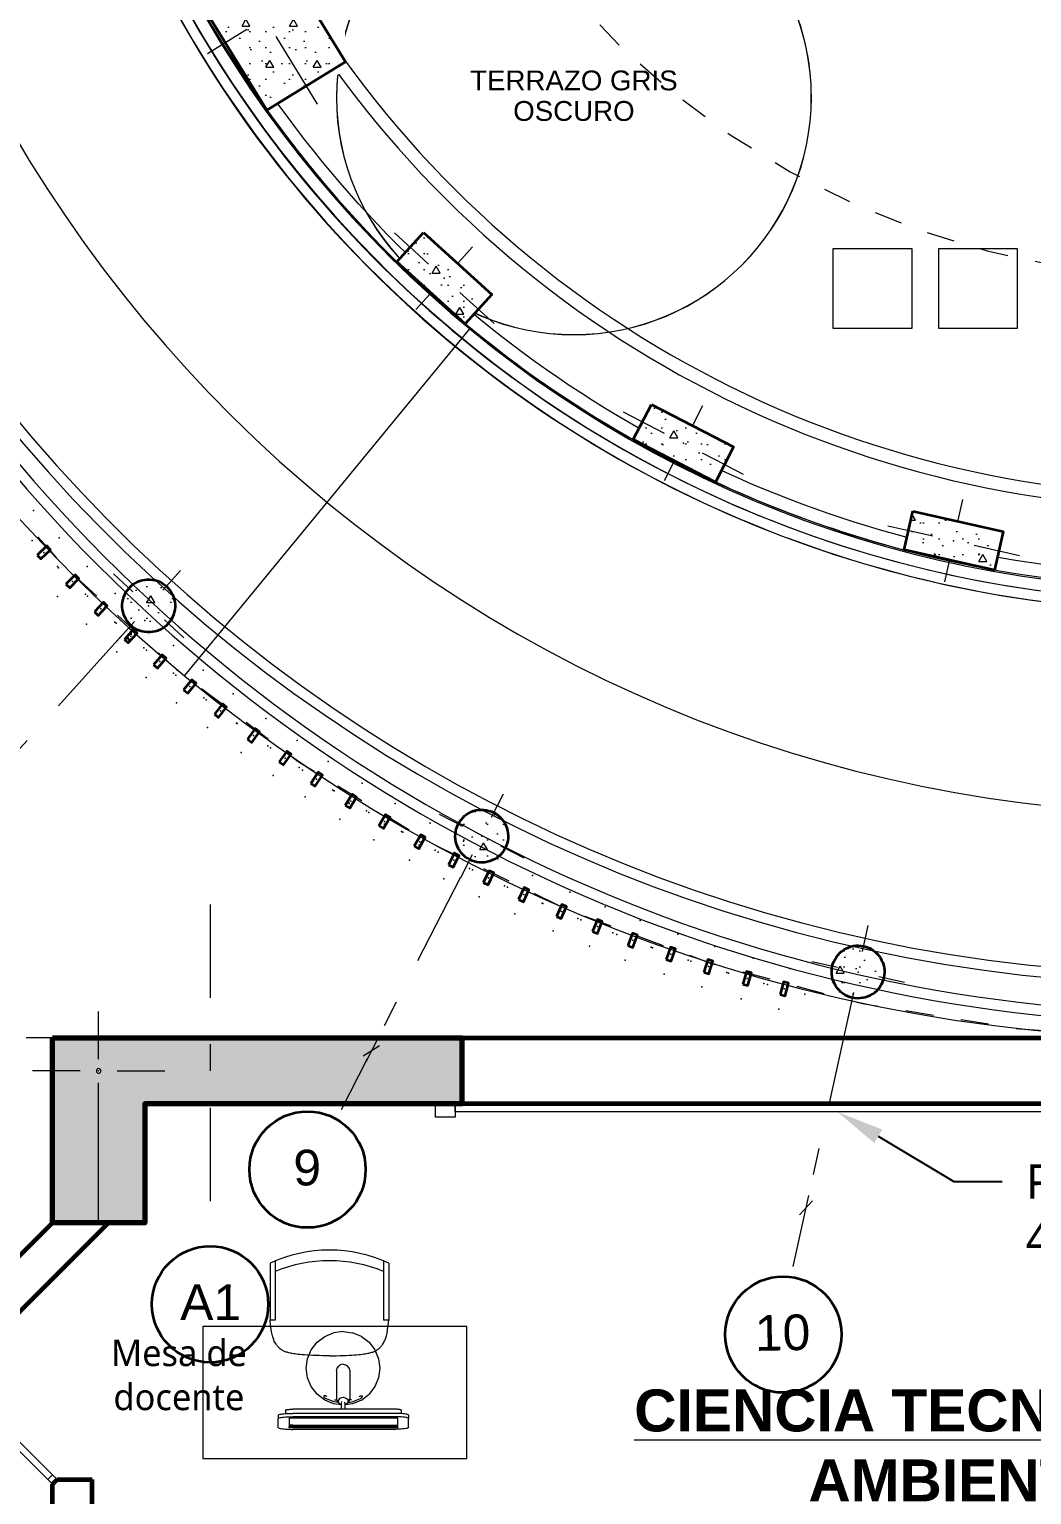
# Model space of a CAD drawing. Header units: metres. Extents: x 28 to 239, y -1 to 113.
# Drawn here: x 44.1 to 47.9, y 82.52 to 88.07 of the extents above; entities that cross this region are included whole.
import ezdxf
from ezdxf import colors
from ezdxf.entities.mleader import LeaderData, LeaderLine
from ezdxf.math import Vec2, Vec3

# ---------------------------------------------------------------- set-up
doc = ezdxf.new("R2010")
doc.units = ezdxf.units.M
doc.set_wipeout_variables(frame=1)
for name, pattern in [('Dashed', [0.211667, 0.105833, -0.105833]), ('DASHED2', [0.375, 0.25, -0.125]), ('Dot & Dashed', [0.670278, 0.352778, -0.176389, 0, -0.141111]), ('Wipeout_Contour', [1, 0, -1])]:
    doc.linetypes.add(name, pattern=pattern)
for name, color, linetype, lineweight, true_color in [('Annotation - Text_Pen_No__167', 7, 'Continuous', 13, 0x6a6a6a), ('Dimensioning - General_Pen_No__167', 7, 'Continuous', 13, 0x6a6a6a), ('Estructura – Carga_Pen_No__167', 7, 'Continuous', 13, 0x6a6a6a), ('Interior - Furniture _Pen_No__167', 7, 'Continuous', 13, 0x6a6a6a), ('RAMPA PROPUESTA 1 CERRAMIENTO_Pen_No__123', 7, 'Continuous', 0, 0xd8d8d8), ('RAMPA PROPUESTA 1 CERRAMIENTO_Pen_No__28', 7, 'Continuous', 35, 0xa80f02), ('RAMPA PROPUESTA 1 CERRAMIENTO_Pen_No__48', 7, 'Continuous', 25, 0xa80f02), ('Structural - Bearing_Pen_No__167', 7, 'Continuous', 13, 0x6a6a6a), ('Structural - Bearing_Pen_No__4', 7, 'Continuous', 20, 0x029e21), ('Structural - Bearing_Pen_No__87', 7, 'Continuous', 20, 0x6a6a6a)]:
    doc.layers.add(name, color=color, linetype=linetype, lineweight=lineweight, true_color=true_color)
for name, color, linetype, lineweight in [('COLUMNAS 50', 32, 'Continuous', 70), ('Drawing & Figure_Pen_No__122', 9, 'Continuous', 13), ('Drawing & Figure_Pen_No__7', 7, 'Continuous', 35), ('Equipamiento SR', 23, 'Continuous', 0), ('GRAFO01', 7, 'Continuous', 0), ('Interior - Stair & Railing_Pen_No__122', 9, 'Continuous', 13), ('letras sr', 7, 'Continuous', 5), ('MOBILIARIO_Pen_No__1', 7, 'Continuous', 13), ('Muros el', 144, 'Continuous', 60), ('Structural - Bearing_Pen_No__122', 9, 'Continuous', 13), ('Structural - Bearing_Pen_No__20', 1, 'Continuous', 0), ('Structural - Bearing_Pen_No__21', 7, 'Continuous', 35), ('Vanos', 140, 'Continuous', 5)]:
    doc.layers.add(name, color=color, linetype=linetype, lineweight=lineweight)
doc.layers.add('Structural - Bearing', color=7, linetype='Continuous')
doc.styles.add('Generales', font='trebuc.ttf', dxfattribs={"height": 0.1})
doc.styles.add('GENERATED_STYLE_1', font='arialbd.ttf')
doc.styles.add('Santa Rosa 1 50', font='trebuc.ttf')
pattern_1 = [(0, (21.2387, 92.2913), (0, 0.311769), [0.03, -0.15]), (0, (21.3287, 92.44717), (0, 0.311769), [0.03, -0.15]), (60, (21.2387, 92.2913), (-0.27, 0.1558846), [0.03, -0.15]), (60, (21.4187, 92.2913), (-0.27, 0.1558846), [0.03, -0.15]), (120, (21.2687, 92.2913), (0.27, 0.1558846), [0.03, -0.15]), (120, (21.4487, 92.2913), (0.27, 0.1558846), [0.03, -0.15]), (0, (21.23869, 92.32129), (0, 0.06), [0, -0.06, 0, -0.09]), (45, (21.26869, 92.32129), (-0.04242641, 0.04242641), [0, -0.045, 0, -0.075])]

# ---------------------------------------------------------------- blocks, each defined once
blk = doc.blocks.new('Picture 18')
at = {"layer": 'Equipamiento SR', "linetype": 'Continuous'}
for p, q in [((0.075, 0), (0, 0)), ((0, 0), (0, -0.05)), ((4.125, 0), (0.075, 0)), ((0.075, 0), (0.075, -0.03)), ((0.075, -0.05), (0.075, 0)), ((4.125, -0.03), (4.125, 0)), ((4.2, 0), (4.125, 0)), ((4.125, 0), (4.125, -0.05)), ((4.2, -0.05), (4.2, 0)), ((0, -0.05), (0.075, -0.05)), ((0.075, -0.03), (4.125, -0.03)), ((4.125, -0.05), (4.2, -0.05))]:
    blk.add_line(p, q, dxfattribs=at)
blk = doc.blocks.new('Columna tipo 3')
at = {"true_color": 0x939598}
h = blk.add_hatch(color=252, dxfattribs=at)
h.dxf.hatch_style = 1
h.paths.add_polyline_path([(-235.0847, 45.074), (-235.7847, 45.074), (-235.7847, 43.524), (-235.5347, 43.524), (-235.5347, 44.724), (-235.0847, 44.724)])
h.paths.add_polyline_path([(-235.6684, 44.899, -1), (-235.651, 44.899, -1)], flags=16)
at = {"layer": 'COLUMNAS 50', "linetype": 'Continuous'}
blk.add_lwpolyline([(-235.7847, 45.074), (-235.7847, 43.524), (-235.5347, 43.524), (-235.5347, 44.724), (-235.0847, 44.724), (-235.0847, 45.074)], close=True, dxfattribs=at)
at = {"layer": 'Structural - Bearing_Pen_No__20', "linetype": 'Continuous'}
for p, q in [((-235.6597, 44.969), (-235.6597, 45.149)), ((-235.7047, 44.899), (-235.8847, 44.899)), ((-235.0847, 44.899), (-235.6147, 44.899)), ((-235.6597, 44.829), (-235.6597, 44.649))]:
    blk.add_line(p, q, dxfattribs=at)
blk.add_circle((-235.6597, 44.899), 0.00871, dxfattribs=at)
blk.add_point((-235.6597, 44.899), dxfattribs=at)
blk = doc.blocks.new('A$C0C667B88')
at = {"layer": 'Equipamiento SR'}
for p, q in [((0.0404, 0.7453), (0.265, 0.7453)), ((0.0491, 0.7653), (0.1591, 0.7653)), ((0.135, 0.7655), (0.265, 0.7655)), ((0.16, 0.7655), (0.265, 0.7655)), ((0.265, 0.7655), (0.265, 0.7453)), ((0.0404, 0.3353), (0.265, 0.3353)), ((0.265, 0.3353), (0.265, 0.3155)), ((0.0491, 0.3153), (0.1591, 0.3153)), ((0.135, 0.3155), (0.265, 0.3155)), ((0.16, 0.3155), (0.265, 0.3155))]:
    blk.add_line(p, q, dxfattribs=at)
for points in [[(0.4, 0.5403), (0.3999, 0.5534), (0.3997, 0.5663), (0.3994, 0.579), (0.399, 0.5913), (0.3985, 0.6032), (0.398, 0.6144), (0.3974, 0.6249), (0.3967, 0.6346), (0.396, 0.6433), (0.3953, 0.6512), (0.3946, 0.6584), (0.3938, 0.6648), (0.393, 0.6706), (0.3922, 0.6759), (0.3914, 0.6808), (0.3905, 0.6853), (0.3896, 0.6895), (0.3887, 0.6935), (0.3877, 0.6973), (0.3867, 0.7008), (0.3857, 0.7041), (0.3845, 0.7073), (0.3834, 0.7102), (0.3821, 0.713), (0.3808, 0.7156), (0.3794, 0.718), (0.378, 0.7203), (0.3765, 0.7226), (0.3749, 0.7247), (0.3732, 0.7268), (0.3715, 0.7288), (0.3697, 0.7307), (0.3678, 0.7327), (0.3658, 0.7346), (0.3637, 0.7366), (0.3613, 0.7385), (0.3587, 0.7405), (0.3557, 0.7426), (0.3524, 0.7447), (0.3486, 0.7468), (0.3444, 0.749), (0.3392, 0.7513), (0.3326, 0.7536), (0.3244, 0.7559), (0.3139, 0.7583), (0.3008, 0.7607), (0.2846, 0.7631), (0.265, 0.7655)], [(0.4, 0.5403), (0.3999, 0.5272), (0.3997, 0.5142), (0.3994, 0.5015), (0.399, 0.4892), (0.3985, 0.4774), (0.398, 0.4661), (0.3974, 0.4556), (0.3967, 0.446), (0.396, 0.4372), (0.3953, 0.4293), (0.3946, 0.4222), (0.3938, 0.4158), (0.393, 0.4099), (0.3922, 0.4046), (0.3914, 0.3998), (0.3905, 0.3952), (0.3896, 0.391), (0.3887, 0.387), (0.3877, 0.3832), (0.3867, 0.3797), (0.3857, 0.3764), (0.3845, 0.3733), (0.3834, 0.3703), (0.3821, 0.3676), (0.3808, 0.365), (0.3794, 0.3625), (0.378, 0.3602), (0.3765, 0.358), (0.3749, 0.3558), (0.3732, 0.3538), (0.3715, 0.3518), (0.3697, 0.3498), (0.3678, 0.3478), (0.3658, 0.3459), (0.3637, 0.344), (0.3613, 0.342), (0.3587, 0.34), (0.3557, 0.338), (0.3524, 0.3359), (0.3486, 0.3337), (0.3444, 0.3315), (0.3392, 0.3293), (0.3326, 0.327), (0.3244, 0.3247), (0.3139, 0.3223), (0.3008, 0.32), (0.2846, 0.3177), (0.265, 0.3155)]]:
    blk.add_lwpolyline(points, dxfattribs=at)
for centre, start, end in [((0.5402, 0.5403), 155.3885, 204.6115), ((0.5802, 0.5403), 157.7008, 202.2992)]:
    blk.add_arc(centre, 0.5403, start, end, dxfattribs=at)
blk = doc.blocks.new('A$C3689293D')
at = {"layer": 'Equipamiento SR'}
for p, q in [((0.95, 0.7), (0.05, 0.7)), ((0.2211, 0.5829), (0.2212, 0.5836)), ((0.2211, 0.5829), (0.2211, 0.5485)), ((0.2212, 0.5836), (0.2224, 0.5845)), ((0.2224, 0.5845), (0.2246, 0.5854)), ((0.2246, 0.5854), (0.2278, 0.5862)), ((0.2278, 0.5862), (0.2318, 0.587)), ((0.2318, 0.587), (0.2367, 0.5877)), ((0.2367, 0.5877), (0.2423, 0.5883)), ((0.2423, 0.5883), (0.2485, 0.5888)), ((0.2485, 0.5888), (0.2553, 0.5892)), ((0.2553, 0.5892), (0.2624, 0.5895)), ((0.2622, 0.5845), (0.6732, 0.5845)), ((0.2622, 0.5845), (0.2622, 0.5783)), ((0.2622, 0.5783), (0.6732, 0.5783)), ((0.2622, 0.5783), (0.2622, 0.5769)), ((0.2622, 0.5769), (0.2624, 0.577)), ((0.2622, 0.5769), (0.2622, 0.5733)), ((0.2652, 0.5735), (0.2622, 0.5733)), ((0.2622, 0.5733), (0.2622, 0.5468)), ((0.2624, 0.5895), (0.2697, 0.5897)), ((0.2624, 0.577), (0.2697, 0.5771)), ((0.2687, 0.5736), (0.2652, 0.5735)), ((0.2723, 0.5737), (0.2687, 0.5736)), ((0.2697, 0.5897), (0.2756, 0.5897)), ((0.2697, 0.5771), (0.2756, 0.5771)), ((0.2759, 0.5737), (0.2723, 0.5737)), ((0.2756, 0.5897), (0.6598, 0.5897)), ((0.2756, 0.5771), (0.6598, 0.5771)), ((0.6595, 0.5737), (0.2759, 0.5737)), ((0.6595, 0.5737), (0.6631, 0.5737)), ((0.6657, 0.5897), (0.6598, 0.5897)), ((0.6657, 0.5771), (0.6598, 0.5771)), ((0.6631, 0.5737), (0.6667, 0.5736)), ((0.673, 0.5895), (0.6657, 0.5897)), ((0.673, 0.577), (0.6657, 0.5771)), ((0.6667, 0.5736), (0.6702, 0.5735)), ((0.6702, 0.5735), (0.6732, 0.5733)), ((0.6801, 0.5892), (0.673, 0.5895)), ((0.6732, 0.5769), (0.673, 0.577)), ((0.6732, 0.5845), (0.6732, 0.5783)), ((0.6732, 0.5769), (0.6732, 0.5783)), ((0.6732, 0.5733), (0.6732, 0.5769)), ((0.6732, 0.5468), (0.6732, 0.5733)), ((0.6868, 0.5888), (0.6801, 0.5892)), ((0.6931, 0.5883), (0.6868, 0.5888)), ((0.6987, 0.5877), (0.6931, 0.5883)), ((0.7036, 0.587), (0.6987, 0.5877)), ((0.7076, 0.5862), (0.7036, 0.587)), ((0.7108, 0.5854), (0.7076, 0.5862)), ((0.713, 0.5845), (0.7108, 0.5854)), ((0.7142, 0.5836), (0.713, 0.5845)), ((0.7143, 0.5829), (0.7142, 0.5836)), ((0.7143, 0.5829), (0.7143, 0.5485)), ((0.2211, 0.5359), (0.2211, 0.5485)), ((0.2211, 0.5485), (0.2212, 0.5478)), ((0.2211, 0.5359), (0.2212, 0.5352)), ((0.2212, 0.5478), (0.2224, 0.5469)), ((0.2212, 0.5352), (0.2224, 0.5343)), ((0.2224, 0.5469), (0.2246, 0.546)), ((0.2224, 0.5343), (0.2246, 0.5334)), ((0.2246, 0.546), (0.2278, 0.5451)), ((0.2246, 0.5334), (0.2278, 0.5326)), ((0.2278, 0.5451), (0.2318, 0.5443)), ((0.2278, 0.5326), (0.2318, 0.5318)), ((0.2318, 0.5443), (0.2367, 0.5436)), ((0.2318, 0.5318), (0.2367, 0.5311)), ((0.2367, 0.5436), (0.2423, 0.543)), ((0.2367, 0.5311), (0.2423, 0.5305)), ((0.2423, 0.543), (0.2485, 0.5425)), ((0.2423, 0.5305), (0.2485, 0.53)), ((0.2485, 0.5425), (0.2553, 0.5421)), ((0.2485, 0.53), (0.2553, 0.5296)), ((0.2485, 0.5171), (0.2485, 0.53)), ((0.2485, 0.53), (0.2485, 0.53)), ((0.2485, 0.5171), (0.2486, 0.5167)), ((0.2486, 0.5167), (0.2491, 0.5162)), ((0.2491, 0.5162), (0.2502, 0.5158)), ((0.2502, 0.5158), (0.2518, 0.5154)), ((0.2518, 0.5154), (0.2537, 0.515)), ((0.2537, 0.515), (0.2561, 0.5147)), ((0.2553, 0.5421), (0.2624, 0.5419)), ((0.2553, 0.5296), (0.2624, 0.5293)), ((0.2561, 0.5147), (0.2589, 0.5144)), ((0.2589, 0.5144), (0.2619, 0.5141)), ((0.2619, 0.5141), (0.2652, 0.5139)), ((0.2622, 0.5468), (0.6732, 0.5468)), ((0.2624, 0.5419), (0.2697, 0.5417)), ((0.2624, 0.5293), (0.2697, 0.5291)), ((0.2652, 0.5139), (0.2687, 0.5138)), ((0.2687, 0.5138), (0.2723, 0.5137)), ((0.2697, 0.5417), (0.2756, 0.5417)), ((0.2697, 0.5291), (0.2756, 0.5291)), ((0.2723, 0.5137), (0.2759, 0.5137)), ((0.2756, 0.5417), (0.6598, 0.5417)), ((0.2756, 0.5291), (0.6598, 0.5291)), ((0.2759, 0.5137), (0.4622, 0.5137)), ((0.4622, 0.4967), (0.4622, 0.5137)), ((0.4622, 0.5137), (0.4748, 0.5137)), ((0.4748, 0.5137), (0.6595, 0.5137)), ((0.4748, 0.5137), (0.4748, 0.4969)), ((0.6631, 0.5137), (0.6595, 0.5137)), ((0.6657, 0.5417), (0.6598, 0.5417)), ((0.6657, 0.5291), (0.6598, 0.5291)), ((0.6667, 0.5138), (0.6631, 0.5137)), ((0.673, 0.5419), (0.6657, 0.5417)), ((0.673, 0.5293), (0.6657, 0.5291)), ((0.6702, 0.5139), (0.6667, 0.5138)), ((0.6735, 0.5141), (0.6702, 0.5139)), ((0.6801, 0.5421), (0.673, 0.5419)), ((0.6801, 0.5296), (0.673, 0.5293)), ((0.6765, 0.5144), (0.6735, 0.5141)), ((0.6793, 0.5147), (0.6765, 0.5144)), ((0.6816, 0.515), (0.6793, 0.5147)), ((0.6868, 0.5425), (0.6801, 0.5421)), ((0.6868, 0.53), (0.6801, 0.5296)), ((0.6836, 0.5154), (0.6816, 0.515)), ((0.6852, 0.5158), (0.6836, 0.5154)), ((0.6862, 0.5162), (0.6852, 0.5158)), ((0.6868, 0.5167), (0.6862, 0.5162)), ((0.6931, 0.543), (0.6868, 0.5425)), ((0.6869, 0.53), (0.6868, 0.53)), ((0.6869, 0.5171), (0.6868, 0.5167)), ((0.6931, 0.5305), (0.6869, 0.53)), ((0.6869, 0.5171), (0.6869, 0.53)), ((0.6987, 0.5436), (0.6931, 0.543)), ((0.6987, 0.5311), (0.6931, 0.5305)), ((0.7036, 0.5443), (0.6987, 0.5436)), ((0.7036, 0.5318), (0.6987, 0.5311)), ((0.7076, 0.5451), (0.7036, 0.5443)), ((0.7076, 0.5326), (0.7036, 0.5318)), ((0.7108, 0.546), (0.7076, 0.5451)), ((0.7108, 0.5334), (0.7076, 0.5326)), ((0.713, 0.5469), (0.7108, 0.546)), ((0.713, 0.5343), (0.7108, 0.5334)), ((0.7142, 0.5478), (0.713, 0.5469)), ((0.7142, 0.5352), (0.713, 0.5343)), ((0.7143, 0.5485), (0.7142, 0.5478)), ((0.7143, 0.5359), (0.7142, 0.5352)), ((0.7143, 0.5359), (0.7143, 0.5485)), ((0.3487, 0.4281), (0.3708, 0.4569)), ((0.3996, 0.479), (0.3708, 0.4569)), ((0.3962, 0.4648), (0.3963, 0.4655)), ((0.3962, 0.4641), (0.3962, 0.4648)), ((0.3965, 0.4635), (0.3962, 0.4641)), ((0.3963, 0.4655), (0.3966, 0.4663)), ((0.3968, 0.4631), (0.3965, 0.4635)), ((0.3966, 0.4663), (0.397, 0.4672)), ((0.3973, 0.4627), (0.3968, 0.4631)), ((0.397, 0.4672), (0.3976, 0.468)), ((0.398, 0.4624), (0.3973, 0.4627)), ((0.3976, 0.468), (0.3983, 0.4689)), ((0.3988, 0.4623), (0.398, 0.4624)), ((0.3983, 0.4689), (0.3991, 0.4698)), ((0.3997, 0.4622), (0.3988, 0.4623)), ((0.3991, 0.4698), (0.4001, 0.4707)), ((0.3996, 0.479), (0.4332, 0.4929)), ((0.4007, 0.4623), (0.3997, 0.4622)), ((0.4001, 0.4707), (0.4011, 0.4716)), ((0.4017, 0.4625), (0.4007, 0.4623)), ((0.4011, 0.4716), (0.4022, 0.4724)), ((0.4029, 0.4628), (0.4017, 0.4625)), ((0.402, 0.472), (0.4032, 0.4729)), ((0.4022, 0.4724), (0.4034, 0.4732)), ((0.4041, 0.4632), (0.4029, 0.4628)), ((0.435, 0.4861), (0.4034, 0.4732)), ((0.4053, 0.4638), (0.4041, 0.4632)), ((0.4065, 0.4644), (0.4053, 0.4638)), ((0.4072, 0.4648), (0.4065, 0.4644)), ((0.4332, 0.4929), (0.4622, 0.4967)), ((0.4512, 0.4882), (0.435, 0.4861)), ((0.4373, 0.4774), (0.4441, 0.4783)), ((0.4437, 0.4776), (0.4431, 0.4729)), ((0.4431, 0.3651), (0.4431, 0.4729)), ((0.446, 0.482), (0.4437, 0.4776)), ((0.446, 0.482), (0.4517, 0.4888)), ((0.45, 0.4856), (0.4495, 0.4821)), ((0.4495, 0.4821), (0.4504, 0.4786)), ((0.45, 0.4856), (0.4517, 0.4888)), ((0.4525, 0.4754), (0.4504, 0.4786)), ((0.4517, 0.4888), (0.4546, 0.4917)), ((0.4556, 0.4727), (0.4525, 0.4754)), ((0.4584, 0.494), (0.4546, 0.4917)), ((0.4597, 0.4707), (0.4556, 0.4727)), ((0.4584, 0.494), (0.4622, 0.4952)), ((0.4643, 0.4695), (0.4597, 0.4707)), ((0.4622, 0.4952), (0.4622, 0.4967)), ((0.4622, 0.4905), (0.4622, 0.4952)), ((0.4629, 0.4888), (0.4623, 0.4869)), ((0.4625, 0.4881), (0.4623, 0.4869)), ((0.4629, 0.4889), (0.4625, 0.4881)), ((0.4643, 0.4695), (0.4693, 0.4692)), ((0.4693, 0.4692), (0.4742, 0.4698)), ((0.4747, 0.4873), (0.474, 0.4851)), ((0.474, 0.4851), (0.4745, 0.4861)), ((0.4742, 0.4698), (0.4787, 0.4712)), ((0.4745, 0.4861), (0.4747, 0.4873)), ((0.4748, 0.4969), (0.4748, 0.4952)), ((0.4748, 0.4969), (0.5052, 0.4929)), ((0.4774, 0.4945), (0.4748, 0.4952)), ((0.4748, 0.4952), (0.4748, 0.4898)), ((0.4814, 0.4925), (0.4774, 0.4945)), ((0.4787, 0.4712), (0.4825, 0.4735)), ((0.4846, 0.4898), (0.4814, 0.4925)), ((0.4825, 0.4735), (0.4853, 0.4763)), ((0.4867, 0.4866), (0.4846, 0.4898)), ((0.4846, 0.4898), (0.49, 0.4832)), ((0.4853, 0.4763), (0.487, 0.4796)), ((0.4857, 0.4884), (0.5033, 0.4861)), ((0.4875, 0.4831), (0.4867, 0.4866)), ((0.487, 0.4796), (0.4875, 0.4831)), ((0.4928, 0.479), (0.49, 0.4832)), ((0.4939, 0.4743), (0.4928, 0.479)), ((0.501, 0.4774), (0.4929, 0.4784)), ((0.4939, 0.3666), (0.4939, 0.4743)), ((0.5033, 0.4861), (0.535, 0.4732)), ((0.5052, 0.4929), (0.5387, 0.479)), ((0.5311, 0.4648), (0.5318, 0.4644)), ((0.5318, 0.4644), (0.5331, 0.4638)), ((0.5331, 0.4638), (0.5343, 0.4632)), ((0.5343, 0.4632), (0.5355, 0.4628)), ((0.5362, 0.4724), (0.535, 0.4732)), ((0.5355, 0.4628), (0.5366, 0.4625)), ((0.5373, 0.4716), (0.5362, 0.4724)), ((0.5366, 0.4625), (0.5377, 0.4623)), ((0.5383, 0.4707), (0.5373, 0.4716)), ((0.5377, 0.4623), (0.5387, 0.4622)), ((0.5393, 0.4698), (0.5383, 0.4707)), ((0.5387, 0.479), (0.5675, 0.4569)), ((0.5387, 0.4622), (0.5396, 0.4623)), ((0.5401, 0.4689), (0.5393, 0.4698)), ((0.5396, 0.4623), (0.5404, 0.4624)), ((0.5408, 0.468), (0.5401, 0.4689)), ((0.5404, 0.4624), (0.541, 0.4627)), ((0.5414, 0.4672), (0.5408, 0.468)), ((0.541, 0.4627), (0.5415, 0.4631)), ((0.5418, 0.4663), (0.5414, 0.4672)), ((0.5415, 0.4631), (0.5419, 0.4635)), ((0.5421, 0.4655), (0.5418, 0.4663)), ((0.5419, 0.4635), (0.5421, 0.4641)), ((0.5422, 0.4648), (0.5421, 0.4655)), ((0.5421, 0.4641), (0.5422, 0.4648)), ((0.5675, 0.4569), (0.5896, 0.4281)), ((0.3301, 0.3586), (0.3348, 0.3946)), ((0.3348, 0.3946), (0.3487, 0.4281)), ((0.5896, 0.4281), (0.6035, 0.3946)), ((0.6035, 0.3946), (0.6083, 0.3586)), ((0.3348, 0.3226), (0.3301, 0.3586)), ((0.4431, 0.3651), (0.4443, 0.3605)), ((0.447, 0.3563), (0.4443, 0.3605)), ((0.447, 0.3563), (0.4525, 0.3497)), ((0.4556, 0.347), (0.4525, 0.3497)), ((0.4597, 0.345), (0.4556, 0.347)), ((0.4643, 0.3438), (0.4597, 0.345)), ((0.4693, 0.3435), (0.4643, 0.3438)), ((0.4693, 0.3435), (0.4742, 0.344)), ((0.4742, 0.344), (0.4787, 0.3455)), ((0.4787, 0.3455), (0.4825, 0.3478)), ((0.4825, 0.3478), (0.4853, 0.3506)), ((0.491, 0.3575), (0.4853, 0.3506)), ((0.4933, 0.3619), (0.491, 0.3575)), ((0.4939, 0.3666), (0.4933, 0.3619)), ((0.6083, 0.3586), (0.6035, 0.3226)), ((0.3487, 0.289), (0.3348, 0.3226)), ((0.3708, 0.2602), (0.3487, 0.289)), ((0.5896, 0.289), (0.5675, 0.2602)), ((0.6035, 0.3226), (0.5896, 0.289)), ((0.3996, 0.2381), (0.3708, 0.2602)), ((0.3996, 0.2381), (0.4332, 0.2242)), ((0.4692, 0.2195), (0.4332, 0.2242)), ((0.4692, 0.2195), (0.5052, 0.2242)), ((0.5387, 0.2381), (0.5052, 0.2242)), ((0.5675, 0.2602), (0.5387, 0.2381))]:
    blk.add_line(p, q, dxfattribs=at)
blk.add_lwpolyline([(1, 0.7), (0, 0.7), (0, 0.2), (1, 0.2), (1, 0.7)], dxfattribs=at)
blk = doc.blocks.new('Curved Ramp 23[46]', base_point=(27.2823, -2.0105))
at = {"layer": 'Interior - Furniture _Pen_No__167', "color": 251, "linetype": 'Continuous', "lineweight": 13, "true_color": 0x6a6a6a}
blk.add_line((24.5318, -5.3547), (23.4519, -6.6677), dxfattribs=at)
for radius, start, end in [(6.03, 90.82856, 269.99957), (5.18, 90.8286, 269.9996), (4.33, 90.8286, 269.9996)]:
    blk.add_arc((27.2823, -2.0105), radius, start, end, dxfattribs=at)

msp = doc.modelspace()

# ---------------------------------------------------------------- hatches: boundary and pattern name
at = {"layer": 'RAMPA PROPUESTA 1 CERRAMIENTO_Pen_No__48', "linetype": 'Continuous', "lineweight": 25, "true_color": 0xa80f02}
h = msp.add_hatch(dxfattribs=at)
h.set_pattern_fill('STRUCTURAL_CONCRETE', color=14, style=0, pattern_type=2)
h.set_pattern_definition(pattern_1)
h.paths.add_polyline_path([(44.3499, 85.8652), (44.3644, 85.8515), (44.3987, 85.888), (44.3841, 85.9016)])
h = msp.add_hatch(dxfattribs=at)
h.set_pattern_fill('STRUCTURAL_CONCRETE', color=14, style=0, pattern_type=2)
h.set_pattern_definition(pattern_1)
h.paths.add_polyline_path([(44.4634, 85.7607), (44.4783, 85.7474), (44.5116, 85.7847), (44.4967, 85.7981)])
h = msp.add_hatch(dxfattribs=at)
h.set_pattern_fill('STRUCTURAL_CONCRETE', color=14, style=0, pattern_type=2)
h.set_pattern_definition(pattern_1)
h.paths.add_polyline_path([(44.6877, 85.5692), (44.7033, 85.5567), (44.7347, 85.5955), (44.7192, 85.6081)])
h = msp.add_hatch(dxfattribs=at)
h.set_pattern_fill('STRUCTURAL_CONCRETE', color=14, style=0, pattern_type=2)
h.set_pattern_definition(pattern_1)
h.paths.add_polyline_path([(45.05, 85.2967), (45.0664, 85.2853), (45.0949, 85.3264), (45.0784, 85.3378)])
h = msp.add_hatch(dxfattribs=at)
h.set_pattern_fill('STRUCTURAL_CONCRETE', color=14, style=0, pattern_type=2)
h.set_pattern_definition(pattern_1)
h.paths.add_polyline_path([(45.2995, 85.1321), (45.3165, 85.1216), (45.3429, 85.164), (45.3259, 85.1746)])
h = msp.add_hatch(dxfattribs=at)
h.set_pattern_fill('STRUCTURAL_CONCRETE', color=14, style=0, pattern_type=2)
h.set_pattern_definition(pattern_1)
h.paths.add_polyline_path([(45.4275, 85.0543), (45.4448, 85.0442), (45.4701, 85.0873), (45.4528, 85.0974)])
h = msp.add_hatch(dxfattribs=at)
h.set_pattern_fill('STRUCTURAL_CONCRETE', color=14, style=0, pattern_type=2)
h.set_pattern_definition(pattern_1)
h.paths.add_polyline_path([(45.5613, 84.9775), (45.5788, 84.9678), (45.603, 85.0115), (45.5856, 85.0212)])
h = msp.add_hatch(dxfattribs=at)
h.set_pattern_fill('STRUCTURAL_CONCRETE', color=14, style=0, pattern_type=2)
h.set_pattern_definition(pattern_1)
h.paths.add_polyline_path([(46.5155, 84.5489), (46.5344, 84.5423), (46.5508, 84.5896), (46.5319, 84.5961)])
h = msp.add_hatch(dxfattribs=at)
h.set_pattern_fill('STRUCTURAL_CONCRETE', color=14, style=0, pattern_type=2)
h.set_pattern_definition(pattern_1)
h.paths.add_polyline_path([(46.805, 84.4559), (46.8242, 84.4503), (46.8382, 84.4983), (46.819, 84.5039)])
at = {"layer": 'Structural - Bearing_Pen_No__122', "linetype": 'Continuous', "lineweight": 13}
h = msp.add_hatch(dxfattribs=at)
h.set_pattern_fill('STRUCTURAL_CONCRETE', color=9, style=0, pattern_type=2)
h.set_pattern_definition(pattern_1)
h.paths.add_polyline_path([(44.4811, 85.9547, 0.414214), (44.4884, 85.8135, 0.414214), (44.6296, 85.8207, 0.414214), (44.6224, 85.9619, 0.414214)])
h = msp.add_hatch(dxfattribs=at)
h.set_pattern_fill('STRUCTURAL_CONCRETE', color=9, style=0, pattern_type=2)
h.set_pattern_definition(pattern_1)
h.paths.add_polyline_path([(45.7275, 85.0616, 0.414214), (45.7708, 84.927, 0.414214), (45.9054, 84.9703, 0.414214), (45.8621, 85.1049, 0.414214)])
h = msp.add_hatch(dxfattribs=at)
h.set_pattern_fill('STRUCTURAL_CONCRETE', color=9, style=0, pattern_type=2)
h.set_pattern_definition(pattern_1)
h.paths.add_polyline_path([(47.144, 84.5231, 0.414214), (47.2201, 84.4039, 0.414214), (47.3393, 84.48, 0.414214), (47.2632, 84.5992, 0.414214)])

# ---------------------------------------------------------------- linework, layer by layer
at = {"layer": 'Dimensioning - General_Pen_No__167', "color": 251, "linetype": 'Continuous', "lineweight": 13, "true_color": 0x6a6a6a}
for p, q in [((45.4289, 84.2222), (45.3682, 84.1831)), ((45.42, 84.2443), (45.3771, 84.161)), ((47.0684, 83.6357), (47.0196, 83.5825)), ((47.0541, 83.6548), (47.0339, 83.5633))]:
    msp.add_line(p, q, dxfattribs=at)
at = {"layer": 'Drawing & Figure_Pen_No__122', "color": 9, "linetype": 'Dot & Dashed', "lineweight": 13}
for p, q in [((44.4503, 85.7714), (43.7897, 85.0392)), ((45.735, 84.8575), (45.2843, 83.9803)), ((44.788, 84.757), (44.788, 83.5038)), ((47.2079, 84.3494), (46.9947, 83.3866))]:
    msp.add_line(p, q, dxfattribs=at)
at = {"layer": 'Drawing & Figure_Pen_No__7', "color": 7, "linetype": 'Continuous', "lineweight": 35}
for centre in [(45.1569, 83.7537), (44.788, 83.2438), (46.9583, 83.1291)]:
    msp.add_circle(centre, 0.22, dxfattribs=at)
at = {"layer": 'Estructura – Carga_Pen_No__167', "color": 251, "linetype": 'Continuous', "lineweight": 13, "true_color": 0x6a6a6a}
msp.add_lwpolyline([(47.0645, 87.8134, 1), (45.2667, 87.8134, 1)], format="xyb", close=True, dxfattribs=at)
msp.add_lwpolyline([(46.0242, 88.7014, 0.368677), (45.2664, 87.8134, 1), (47.0648, 87.8134, 0.225365), (46.7339, 88.5103)], format="xyb", dxfattribs=at)
for points in [[(47.4458, 86.9394), (47.4458, 87.2394), (47.1458, 87.2394), (47.1458, 86.9394)], [(47.1458, 87.2394), (47.1458, 86.9394), (47.4458, 86.9394), (47.4458, 87.2394)], [(47.5458, 87.2394), (47.5458, 86.9394), (47.8458, 86.9394), (47.8458, 87.2394)], [(47.5458, 86.9394), (47.8458, 86.9394), (47.8458, 87.2394), (47.5458, 87.2394)]]:
    msp.add_lwpolyline(points, close=True, dxfattribs=at)
at = {"layer": 'GRAFO01', "color": 251, "linetype": 'DASHED2', "lineweight": 9, "ltscale": 0.4}
msp.add_line((44.191, 84.252), (42.991, 84.252), dxfattribs=at)
at = {"layer": 'Interior - Stair & Railing_Pen_No__122', "color": 9, "linetype": 'Continuous', "lineweight": 13}
for centre, radius, start, end in [((48.5187, 90.285), 5.8315, 90.12888, 269.40029), ((48.5187, 90.285), 5.8315, 90.12888, 269.40029), ((48.5187, 90.285), 5.8315, 90.12888, 269.40029), ((48.5187, 90.285), 5.8315, 90.12888, 269.40029), ((48.5187, 90.285), 5.7915, 90.0061, 269.52272), ((48.5187, 90.285), 5.7915, 90.0061, 269.52272), ((48.5187, 90.285), 5.7915, 90.0061, 269.52272), ((48.5187, 90.285), 5.7915, 90.0061, 269.52272), ((48.5211, 90.2811), 4.4153, 90.2012, 269.1751), ((48.5211, 90.2811), 4.4153, 90.2012, 269.1751), ((48.5211, 90.2811), 4.4153, 90.2012, 269.1751), ((48.5211, 90.2811), 4.4153, 90.2012, 269.1751), ((48.5211, 90.2811), 4.3753, 90.0395, 269.3377), ((48.5211, 90.2811), 4.3753, 90.0395, 269.3377), ((48.5211, 90.2811), 4.3753, 90.0395, 269.3377), ((48.5211, 90.2811), 4.3753, 90.0395, 269.3377), ((48.5187, 90.2808), 4.415, 174.3074, 269.2071), ((48.5187, 90.2808), 4.415, 174.3074, 269.2071), ((48.5187, 90.2808), 4.415, 174.3074, 269.2071), ((48.5187, 90.2808), 4.415, 174.3074, 269.2071), ((48.5187, 90.2808), 4.375, 174.0128, 269.369), ((48.5187, 90.2808), 4.375, 174.0128, 269.369), ((48.5187, 90.2808), 4.375, 174.0128, 269.369), ((48.5187, 90.2808), 4.375, 174.0128, 269.369)]:
    msp.add_arc(centre, radius, start, end, dxfattribs=at)
at = {"layer": 'Muros el', "ltscale": 0.05}
for p, q in [((44.191, 82.562), (44.2087, 82.5797)), ((44.2087, 82.5797), (44.341, 82.5797))]:
    msp.add_line(p, q, dxfattribs=at)
msp.add_lwpolyline([(45.741, 84.252), (49.041, 84.252), (49.041, 84.002), (45.741, 84.002)], close=True, dxfattribs=at)
for points in [[(44.191, 83.552), (43.6253, 82.9863)], [(43.7314, 82.8802), (44.4031, 83.552)], [(44.191, 82.2219), (44.191, 82.562)], [(44.341, 82.392), (44.341, 82.5797)]]:
    msp.add_lwpolyline(points, dxfattribs=at)
at = {"layer": 'RAMPA PROPUESTA 1 CERRAMIENTO_Pen_No__123', "color": 254, "linetype": 'Continuous', "lineweight": 0, "true_color": 0xd8d8d8}
for p in [(44.1192, 86.2486), (44.1144, 86.1355), (44.2163, 86.1452), (44.1587, 86.0897), (44.2099, 86.0363), (44.2142, 86.0321), (44.323, 86.037), (44.2669, 85.9801), (44.429, 85.9349), (44.2107, 85.9231), (44.3159, 85.9313), (44.3238, 85.9239), (44.3743, 85.8766), (44.4278, 85.826), (44.4326, 85.8218), (44.5408, 85.8324), (44.3195, 85.8182), (44.4875, 85.7727), (44.4343, 85.713), (44.5365, 85.7287), (44.5472, 85.7195), (44.6493, 85.7378), (44.5975, 85.6769), (44.5457, 85.6159), (44.649, 85.6327), (44.6584, 85.6251), (44.7615, 85.6446), (44.7112, 85.5824), (44.876, 85.5542), (44.6609, 85.5202), (44.7639, 85.5395), (44.7734, 85.5321), (44.8273, 85.4907), (44.8878, 85.444), (44.8907, 85.442), (44.9996, 85.4615), (44.7785, 85.4273), (44.9525, 85.3969), (45.118, 85.3773), (44.9054, 85.3322), (45.0067, 85.3571), (45.0171, 85.3498), (45.0724, 85.3116), (45.1247, 85.2751), (45.1382, 85.266), (45.2355, 85.298), (45.0269, 85.2458), (45.1915, 85.2311), (45.3634, 85.216), (45.1476, 85.1643), (45.2533, 85.1903), (45.2584, 85.1872), (45.3212, 85.1481), (45.3798, 85.1113), (45.3892, 85.1058), (45.4893, 85.1398), (45.279, 85.0801), (45.4488, 85.0708), (45.621, 85.0645), (45.4083, 85.0018), (45.5122, 85.0333), (45.5178, 85.0303), (45.5822, 84.9945), (45.7476, 84.9962), (45.6397, 84.9623), (45.6522, 84.9558), (45.5434, 84.9245), (45.7106, 84.9253), (45.7706, 84.8936), (45.7815, 84.8882), (45.8777, 84.93), (45.6735, 84.8544), (45.8424, 84.8582), (45.9032, 84.828), (45.9142, 84.8229), (46.0094, 84.8671), (45.8071, 84.7865), (45.9758, 84.7945), (46.1503, 84.804), (45.9422, 84.7218), (46.0452, 84.7622), (46.0484, 84.7609), (46.1186, 84.7305), (46.2843, 84.748), (46.087, 84.6571), (46.1803, 84.7037), (46.1921, 84.6989), (46.2545, 84.6738), (46.4165, 84.6965), (46.3135, 84.6497), (46.3287, 84.6439), (46.3884, 84.6216), (46.5594, 84.6448), (46.2246, 84.5996), (46.3603, 84.5467), (46.4576, 84.5954), (46.4633, 84.5935), (46.5332, 84.5692), (46.5985, 84.5464), (46.699, 84.5983), (46.844, 84.5539), (46.507, 84.4937), (46.6088, 84.5431), (46.6747, 84.522), (46.7448, 84.4995), (46.7509, 84.4977), (46.9826, 84.5152), (46.6504, 84.4458), (46.8216, 84.4771), (46.8848, 84.4584), (46.8984, 84.4547), (46.9621, 84.4379), (46.7992, 84.4003), (47.0394, 84.4174), (46.9416, 84.3605)]:
    msp.add_point(p, dxfattribs=at)
at = {"layer": 'RAMPA PROPUESTA 1 CERRAMIENTO_Pen_No__28', "color": 14, "linetype": 'Continuous', "lineweight": 35, "true_color": 0xa80f02}
for points in [[(44.1338, 86.0796), (44.1476, 86.0652), (44.1836, 86.0999), (44.1698, 86.1143)], [(44.2422, 85.9693), (44.2564, 85.9553), (44.2915, 85.9909), (44.2773, 86.0049)], [(44.3499, 85.8652), (44.3644, 85.8515), (44.3987, 85.888), (44.3841, 85.9016)], [(44.4634, 85.7607), (44.4783, 85.7474), (44.5116, 85.7847), (44.4967, 85.7981)], [(44.5737, 85.6643), (44.5889, 85.6513), (44.6213, 85.6894), (44.606, 85.7024)], [(44.6877, 85.5692), (44.7033, 85.5567), (44.7347, 85.5955), (44.7192, 85.6081)], [(44.8041, 85.477), (44.82, 85.4648), (44.8504, 85.5045), (44.8346, 85.5167)], [(44.9297, 85.3826), (44.9458, 85.3708), (44.9753, 85.4112), (44.9591, 85.423)], [(45.05, 85.2967), (45.0664, 85.2853), (45.0949, 85.3264), (45.0784, 85.3378)], [(45.1694, 85.2157), (45.1861, 85.2047), (45.2136, 85.2465), (45.1969, 85.2575)], [(45.2995, 85.1321), (45.3165, 85.1216), (45.3429, 85.164), (45.3259, 85.1746)], [(45.4275, 85.0543), (45.4448, 85.0442), (45.4701, 85.0873), (45.4528, 85.0974)], [(45.5613, 84.9775), (45.5788, 84.9678), (45.603, 85.0115), (45.5856, 85.0212)], [(45.6901, 84.9078), (45.7079, 84.8985), (45.731, 84.9428), (45.7133, 84.9521)], [(45.8224, 84.8402), (45.8403, 84.8314), (45.8624, 84.8763), (45.8445, 84.8851)], [(45.9562, 84.776), (45.9744, 84.7676), (45.9954, 84.813), (45.9772, 84.8214)], [(46.0996, 84.7115), (46.1179, 84.7036), (46.1377, 84.7495), (46.1193, 84.7575)], [(46.2359, 84.6543), (46.2544, 84.6469), (46.2731, 84.6933), (46.2545, 84.7007)], [(46.3702, 84.6017), (46.3889, 84.5947), (46.4065, 84.6415), (46.3878, 84.6485)], [(46.5155, 84.5489), (46.5344, 84.5423), (46.5508, 84.5896), (46.5319, 84.5961)], [(46.6576, 84.5013), (46.6766, 84.4952), (46.6918, 84.5428), (46.6727, 84.5489)], [(46.805, 84.4559), (46.8242, 84.4503), (46.8382, 84.4983), (46.819, 84.5039)], [(46.946, 84.4163), (46.9654, 84.4111), (46.9782, 84.4595), (46.9589, 84.4646)]]:
    msp.add_lwpolyline(points, close=True, dxfattribs=at)
at = {"layer": 'Structural - Bearing_Pen_No__167', "color": 251, "linetype": 'Continuous', "lineweight": 13, "true_color": 0x6a6a6a}
for p, q in [((44.496, 85.9413), (44.4217, 86.0083)), ((44.609, 85.9471), (44.676, 86.0213)), ((44.5018, 85.8283), (44.4348, 85.7541)), ((44.6148, 85.8341), (44.689, 85.7671)), ((45.853, 85.0871), (45.8987, 85.1761)), ((45.7453, 85.0525), (45.6563, 85.0982)), ((45.7799, 84.9448), (45.7343, 84.8558)), ((45.8876, 84.9794), (45.9766, 84.9338)), ((47.2589, 84.5797), (47.2804, 84.6773)), ((47.1635, 84.5188), (47.0659, 84.5403)), ((47.3198, 84.4843), (47.4174, 84.4628)), ((47.2244, 84.4234), (47.2028, 84.3258))]:
    msp.add_line(p, q, dxfattribs=at)
for points in [[(52.116, 94.2558), (49.121, 94.2558), (48.521, 94.2558, 1.000253), (48.521, 86.3058), (52.116, 86.3058), (52.116, 85.9558), (48.521, 85.9558, -0.414993), (44.196, 90.2808, -0.414599), (48.521, 94.6058), (52.116, 94.6058)], [(52.066, 94.3058), (49.121, 94.3058), (48.521, 94.3058, 1.000252), (48.521, 86.2558), (52.066, 86.2558), (52.066, 86.0058), (48.521, 86.0058, -0.414998), (44.246, 90.2808, -0.414603), (48.521, 94.5558), (52.066, 94.5558)]]:
    msp.add_lwpolyline(points, format="xyb", close=True, dxfattribs=at)
for p in [(44.5554, 85.8877), (45.8165, 85.016), (47.2416, 84.5015)]:
    msp.add_point(p, dxfattribs=at)
at = {"layer": 'Structural - Bearing_Pen_No__21', "color": 7, "linetype": 'Continuous', "lineweight": 35}
for points in [[(44.4811, 85.9547, -0.414214), (44.6224, 85.9619, -0.414214), (44.6296, 85.8207, -0.414214), (44.4884, 85.8135, -0.414214)], [(45.7275, 85.0616, -0.414214), (45.8621, 85.1049, -0.414214), (45.9054, 84.9703, -0.414214), (45.7708, 84.927, -0.414214)], [(47.144, 84.5231, -0.414214), (47.2632, 84.5992, -0.414214), (47.3393, 84.48, -0.414214), (47.2201, 84.4039, -0.414214)]]:
    msp.add_lwpolyline(points, format="xyb", close=True, dxfattribs=at)
at = {"layer": 'Structural - Bearing_Pen_No__4', "color": 104, "linetype": 'Dashed', "lineweight": 20, "true_color": 0x029e21}
msp.add_lwpolyline([(54.4136, 84.2492), (54.4136, 96.3123), (48.4655, 96.3123, 0.990538), (48.4655, 84.2492)], format="xyb", close=True, dxfattribs=at)
msp.add_lwpolyline([(45.5819, 89.1475, 0.831061), (51.671, 90.2808, 0.831228), (45.5815, 91.4128)], format="xyb", dxfattribs=at)
at = {"layer": 'Structural - Bearing_Pen_No__87', "color": 251, "linetype": 'Continuous', "lineweight": 20, "true_color": 0x6a6a6a}
for start, end in [(191.2884, 225.6048), (225.8432, 229.8417), (230.2427, 244.9326), (245.1244, 259.6316)]:
    msp.add_arc((48.521, 90.2808), 4.325, start, end, dxfattribs=at)
at = {"layer": 'Vanos', "color": 7, "linetype": 'Continuous'}
for p, q in [((44.191, 82.562), (43.8021, 82.9509)), ((44.191, 82.5974), (43.8374, 82.9509)), ((44.191, 82.5974), (44.1733, 82.5797)), ((44.1733, 82.5797), (44.191, 82.562)), ((44.2087, 82.5797), (44.191, 82.5974))]:
    msp.add_line(p, q, dxfattribs=at)

# ---------------------------------------------------------------- block references
at = {"layer": 'COLUMNAS 50', "xscale": -1, "rotation": 90}
msp.add_blockref('Columna tipo 3', (89.265, -151.5327), dxfattribs=at)
at = {"layer": 'Equipamiento SR'}
for name, p, rotation in [('A$C0C667B88', (44.6996, 83.4486), 270), ('A$C3689293D', (45.7606, 83.3598), 180)]:
    msp.add_blockref(name, p, dxfattribs=dict(at, rotation=rotation))
at = {"layer": 'Interior - Furniture _Pen_No__167', "color": 251, "linetype": 'Continuous', "lineweight": 13, "true_color": 0x6a6a6a}
msp.add_blockref('Curved Ramp 23[46]', (48.521, 90.2808), dxfattribs=at)
at = {"layer": 'MOBILIARIO_Pen_No__1', "linetype": 'Continuous', "xscale": -1}
msp.add_blockref('Picture 18', (49.841, 84.002), dxfattribs=at)

# ---------------------------------------------------------------- texts
at = {"layer": 'Annotation - Text_Pen_No__167', "color": 251, "linetype": 'Continuous', "lineweight": 13, "true_color": 0x6a6a6a, "insert": (46.1656, 87.9142), "char_height": 0.075, "attachment_point": 2, "line_spacing_factor": 0.923713, "style": 'GENERATED_STYLE_1'}
msp.add_mtext('\\A1;{\\pqc;\\fArial|b0|i0|c0|p34;TERRAZO GRIS\\P\\pqc;\\fArial|b0|i0|c0|p34;OSCURO}', dxfattribs=at)
at = {"layer": 'Drawing & Figure_Pen_No__7', "color": 7, "linetype": 'Continuous', "lineweight": 35, "char_height": 0.135, "style": 'GENERATED_STYLE_1'}
for s, insert, attachment_point, rotation in [('\\A1;{\\pqr;\\fArial|b0|i0|c0|p34;9}', (45.2081, 83.6917), 9, 359.9996), ('\\A1;{\\pql;\\fArial|b0|i0|c0|p34;A1}', (44.6748, 83.1846), 7, 359.7107), ('\\A1;{\\pqr;\\fArial|b0|i0|c0|p34;1\\fArial|b0|i0|c0|p34;0}', (47.0619, 83.0691), 9, 1.112)]:
    msp.add_mtext(s, dxfattribs=dict(at, insert=insert, attachment_point=attachment_point, rotation=rotation))
at = {"layer": 'Equipamiento SR', "insert": (44.3126, 83.1094), "char_height": 0.1, "attachment_point": 1, "style": 'Generales'}
msp.add_mtext_dynamic_manual_height_columns('\\pxqc;Mesa de docente', width=0.714741, gutter_width=0.5, heights=[0], dxfattribs=at)
at = {"layer": 'letras sr', "insert": (46.0034, 82.9211), "char_height": 0.15884, "attachment_point": 1, "style": 'Santa Rosa 1 50'}
msp.add_mtext_dynamic_manual_height_columns('\\pxqc;{\\fSwis721 Ex BT|b1|i0|c0|p34;\\LCIENCIA TECNOLOGÍA Y AMBIENTE 1\\P\\fTrebuchet MS|b0|i0|c0|p34;\\H0.54545x;\\lPISO PORCELANATO 60x60CM ANTIDESLIZANTE\\P\\H1.1917x;Area:63.38 m²}', width=3.443884, gutter_width=1, heights=[0], dxfattribs=at)

# ---------------------------------------------------------------- leaders
at = {"layer": 'letras sr'}
ml = msp.add_multileader_mtext('Standard', dxfattribs=at)
ml.set_content('Pizarra acrílica\\P4.20m x 1.20 m', color=256, style='Generales')
ml.set_leader_properties()
ml.build(insert=Vec2(0, 0))
ml.multileader.update_dxf_attribs({"text_right_attachment_type": 6, "dogleg_length": 0.36, "arrow_head_size": 0.18})
ctx = ml.context
ctx.base_point, ctx.char_height, ctx.arrow_head_size, ctx.landing_gap_size, ctx.plane_origin = Vec3(47.787, 83.708), 0.13, 0.18, 0.09, Vec3(46.6911, 85.2174)
ctx.right_attachment = 6
notes = []
notes.append((ctx, [(0, (1, 1, 0), (47.6043, 83.708), (1, 0), 0.1826, [(0, [(47.1635, 83.972)], 0, [])])]))
ctx.mtext.insert, ctx.mtext.flow_direction = Vec3(47.877, 83.7739), 5
for ctx, leaders in notes:
    for number, flags, end, landing, length, lines in leaders:
        leader = LeaderData()
        leader.index, (leader.has_last_leader_line, leader.has_dogleg_vector, leader.attachment_direction) = number, flags
        leader.last_leader_point, leader.dogleg_vector, leader.dogleg_length = Vec3(end), Vec3(landing), length
        for number, points, colour, breaks in lines:
            line = LeaderLine()
            line.index, line.vertices, line.color, line.breaks = number, Vec3.list(points), colors.encode_raw_color(colour), breaks
            leader.lines.append(line)
        ctx.leaders.append(leader)

# ---------------------------------------------------------------- next in the draw order: wipeouts: each hides what was drawn before it
at = {"color": 254, "linetype": 'Wipeout_Contour', "lineweight": 0, "ltscale": 96.081333}
msp.add_wipeout([(45.2974, 88.4808), (44.5884, 88.4808), (45.005, 87.7656), (45.2994, 87.913)], dxfattribs=at).dxf.layer = 'Structural - Bearing'
at = {"color": 254, "linetype": 'Wipeout_Contour', "lineweight": 0, "ltscale": 99.920631}
msp.add_wipeout([(45.5955, 87.3011), (45.4948, 87.1899), (45.7542, 86.955), (45.8549, 87.0662)], dxfattribs=at).dxf.layer = 'Structural - Bearing'
at = {"color": 254, "linetype": 'Wipeout_Contour', "lineweight": 0, "ltscale": 103.992809}
msp.add_wipeout([(46.4592, 86.6503), (46.3904, 86.517), (46.7014, 86.3565), (46.7702, 86.4898)], dxfattribs=at).dxf.layer = 'Structural - Bearing'
at = {"color": 254, "linetype": 'Wipeout_Contour', "lineweight": 0, "ltscale": 108.312071}
msp.add_wipeout([(47.4489, 86.2457), (47.4162, 86.0993), (47.7578, 86.023), (47.7905, 86.1694)], dxfattribs=at).dxf.layer = 'Structural - Bearing'

# ---------------------------------------------------------------- next in the draw order: hatches: boundary and pattern name
at = {"layer": 'Structural - Bearing_Pen_No__122', "linetype": 'Continuous', "lineweight": 13}
h = msp.add_hatch(dxfattribs=at)
h.set_pattern_fill('STRUCTURAL_CONCRETE', color=9, style=0, pattern_type=2)
h.set_pattern_definition(pattern_1)
h.paths.add_polyline_path([(45.5955, 87.3011), (45.4948, 87.1899), (45.7542, 86.955), (45.8549, 87.0662)])
h = msp.add_hatch(dxfattribs=at)
h.set_pattern_fill('STRUCTURAL_CONCRETE', color=9, style=0, pattern_type=2)
h.set_pattern_definition(pattern_1)
h.paths.add_polyline_path([(46.4592, 86.6503), (46.3904, 86.517), (46.7014, 86.3565), (46.7702, 86.4898)])
h = msp.add_hatch(dxfattribs=at)
h.set_pattern_fill('STRUCTURAL_CONCRETE', color=9, style=0, pattern_type=2)
h.set_pattern_definition(pattern_1)
h.paths.add_polyline_path([(47.4489, 86.2457), (47.4162, 86.0993), (47.7578, 86.023), (47.7905, 86.1694)])

# ---------------------------------------------------------------- next in the draw order: linework, layer by layer
at = {"layer": 'Structural - Bearing_Pen_No__167', "color": 251, "linetype": 'Continuous', "lineweight": 13, "true_color": 0x6a6a6a}
for p, q in [((45.6155, 87.1818), (45.4858, 87.2992)), ((45.7285, 87.1874), (45.7822, 87.2467)), ((45.6211, 87.0688), (45.5675, 87.0095)), ((45.7341, 87.0744), (45.8639, 86.9569)), ((46.5092, 86.5401), (46.3537, 86.6203)), ((46.617, 86.5745), (46.6537, 86.6456)), ((46.5436, 86.4323), (46.5069, 86.3612)), ((46.6514, 86.4667), (46.8069, 86.3865)), ((47.6208, 86.2124), (47.6382, 86.2905)), ((47.5252, 86.1518), (47.3545, 86.1899)), ((47.6814, 86.1169), (47.8522, 86.0788)), ((47.5859, 86.0563), (47.5685, 85.9782))]:
    msp.add_line(p, q, dxfattribs=at)
for p in [(45.6748, 87.1281), (46.5803, 86.5034), (47.6033, 86.1343)]:
    msp.add_point(p, dxfattribs=at)
at = {"layer": 'Structural - Bearing_Pen_No__21', "color": 7, "linetype": 'Continuous', "lineweight": 35}
for points in [[(45.5955, 87.3011), (45.8549, 87.0662), (45.7542, 86.955), (45.4948, 87.1899)], [(46.4592, 86.6503), (46.7702, 86.4898), (46.7014, 86.3565), (46.3904, 86.517)], [(47.4489, 86.2457), (47.7905, 86.1694), (47.7578, 86.023), (47.4162, 86.0993)]]:
    msp.add_lwpolyline(points, close=True, dxfattribs=at)

# ---------------------------------------------------------------- next in the draw order: wipeouts: each hides what was drawn before it
at = {"color": 254, "linetype": 'Wipeout_Contour', "lineweight": 0, "ltscale": 96.509688}
msp.add_wipeout([(44.9873, 88.4586), (44.689, 88.2754), (45.003, 87.7641), (45.3012, 87.9473)], dxfattribs=at).dxf.layer = 'Structural - Bearing'

# ---------------------------------------------------------------- next in the draw order: hatches: boundary and pattern name
at = {"layer": 'Structural - Bearing_Pen_No__122', "linetype": 'Continuous', "lineweight": 13}
h = msp.add_hatch(dxfattribs=at)
h.set_pattern_fill('STRUCTURAL_CONCRETE', color=9, style=0, pattern_type=2)
h.set_pattern_definition(pattern_1)
h.paths.add_polyline_path([(44.9873, 88.4586), (44.689, 88.2754), (45.003, 87.7641), (45.3012, 87.9473)])

# ---------------------------------------------------------------- next in the draw order: linework, layer by layer
at = {"layer": 'Interior - Stair & Railing_Pen_No__122', "color": 9, "linetype": 'Continuous', "lineweight": 13}
for radius, start, end in [(5.9054, 173.03278, 269.15333), (5.9054, 173.03278, 269.15333), (5.9054, 173.03278, 269.15333), (5.9054, 173.03278, 269.15333), (5.8654, 172.80436, 269.27463), (5.8654, 172.80436, 269.27463), (5.8654, 172.80436, 269.27463), (5.8654, 172.80436, 269.27463)]:
    msp.add_arc((48.545, 90.2111), radius, start, end, dxfattribs=at)
at = {"layer": 'Structural - Bearing_Pen_No__167', "color": 251, "linetype": 'Continuous', "lineweight": 13, "true_color": 0x6a6a6a}
for p, q in [((44.927, 88.0695), (44.7778, 87.9779)), ((45.037, 88.0432), (45.194, 87.7875))]:
    msp.add_line(p, q, dxfattribs=at)
at = {"layer": 'Structural - Bearing_Pen_No__21', "color": 7, "linetype": 'Continuous', "lineweight": 35}
msp.add_lwpolyline([(44.9873, 88.4586), (45.3012, 87.9473), (45.003, 87.7641), (44.689, 88.2754)], close=True, dxfattribs=at)

doc.saveas('drawing.dxf')
